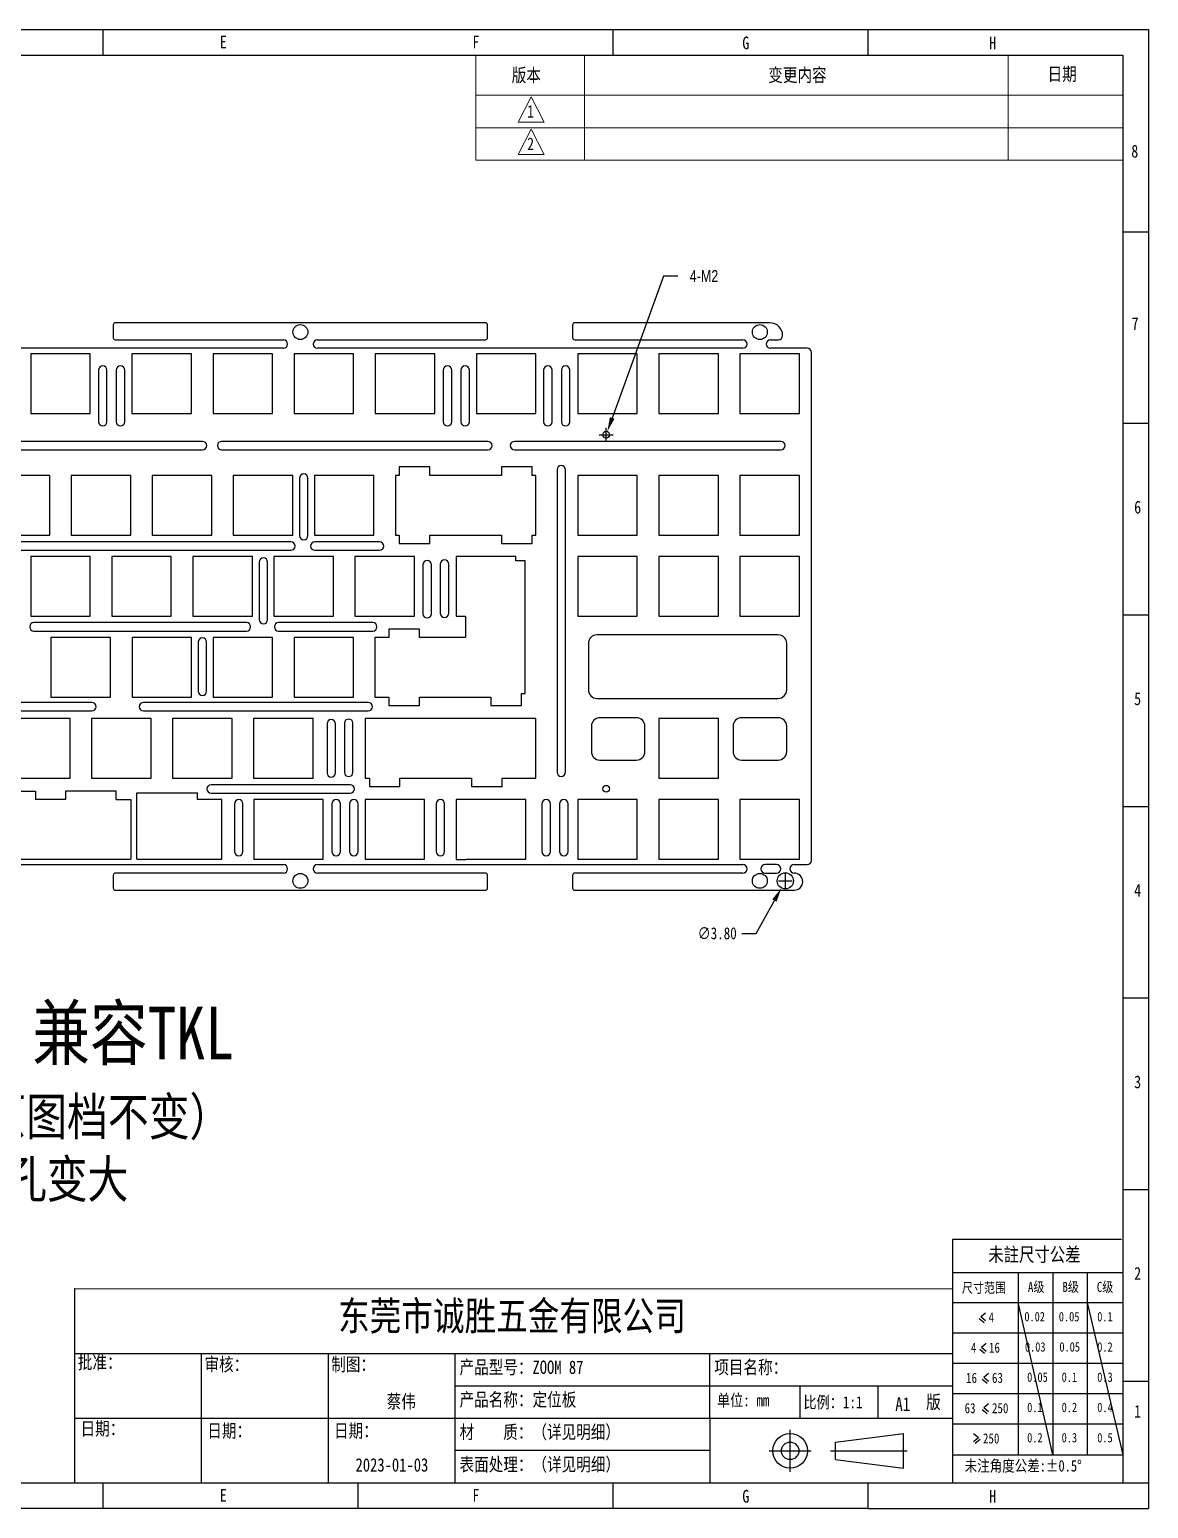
# Model space of a CAD drawing. Header units: millimetres. Extents: x 1340 to 1831, y -845 to -497.
# Drawn here: x 1568.4 to 1831.4, y -845 to -497.4 of the extents above; entities that cross this region are included whole.
import ezdxf

# ---------------------------------------------------------------- set-up
doc = ezdxf.new("R2010")
doc.units = ezdxf.units.MM
doc.header["$LTSCALE"] = 50
doc.header["$MEASUREMENT"] = 0
doc.header["$PDMODE"] = 3
doc.header["$PDSIZE"] = 0.3125
doc.linetypes.add('CENTER', pattern=[0.6, 0.375, -0.075, 0.075, -0.075])
doc.layers.get('0').update_dxf_attribs({"linetype": 'CONTINUOUS'})
doc.layers.get('Defpoints').update_dxf_attribs({"linetype": 'CONTINUOUS'})
for name, color, linetype in [('TK', 7, 'CONTINUOUS'), ('尺寸', 3, 'CONTINUOUS'), ('标注线', 7, 'CONTINUOUS')]:
    doc.layers.add(name, color=color, linetype=linetype)
doc.styles.get("Standard").update_dxf_attribs({"font": '', "width": 0.8})
doc.styles.get('Standard').set_extended_font_data('SimSun')
doc.dimstyles.get("Standard").update_dxf_attribs({"dimscale": 18, "dimtxt": 0.15625, "dimasz": 0.1875, "dimexe": 0.125, "dimexo": 0.0625, "dimgap": 0.09, "dimtad": 0, "dimtih": 1, "dimtoh": 1, "dimzin": 4, "dimdsep": 46, "dimtxsty": 'Standard', "dimblk": '_FILLED', "dimcen": 0.09, "dimazin": 1, "dimtp": 0.01, "dimtm": 0.01, "dimtfac": 1, "dimtofl": 0, "dimtmove": 0, "dimatfit": 3, "dimldrblk": '_FILLED', "dimfxl": 1, "dimtolj": 1, "dimtzin": 4, "dimarcsym": 0})

# ---------------------------------------------------------------- blocks, each defined once
blk = doc.blocks.new('_FILLED')
at = {"color": 0, "linetype": 'ByBlock'}
blk.add_solid([(0, 0), (-1, 0.17), (-1, -0.17)], dxfattribs=at)
blk = doc.blocks.new('*D4')
at = {"color": 0, "lineweight": -2, "transparency": 16777216}
for p, q in [((1717.44, -555.35), (1705.35, -588.72)), ((1720.81, -555.35), (1717.44, -555.35)), ((1702.31, -592.64), (1705.55, -592.64)), ((1703.93, -594.26), (1703.93, -591.02))]:
    blk.add_line(p, q, dxfattribs=at)
at = {"layer": 'Defpoints', "color": 0, "transparency": 16777216}
for p in [(1703.66, -593.39), (1704.2, -591.89)]:
    blk.add_point(p, dxfattribs=at)
at = {"color": 0, "lineweight": -2, "transparency": 16777216, "xscale": 3.375, "yscale": 3.375, "zscale": 3.375, "rotation": 250.086765233217}
blk.add_blockref('_FILLED', (1704.2, -591.89), dxfattribs=at)
at = {"color": 0, "transparency": 16777216, "insert": (1726.93, -555.35), "char_height": 2.8125, "attachment_point": 5}
blk.add_mtext('\\A1;{\\fGulim|b0|i0|c134|p0;4-M2}', dxfattribs=at)
blk = doc.blocks.new('*D26')
at = {"color": 0, "lineweight": -2, "transparency": 16777216}
for p, q in [((1744.43, -697.52), (1747.67, -697.52)), ((1746.05, -699.14), (1746.05, -695.9)), ((1739.18, -709.86), (1743.49, -702.13)), ((1735.81, -709.86), (1739.18, -709.86))]:
    blk.add_line(p, q, dxfattribs=at)
at = {"layer": 'Defpoints', "color": 0, "transparency": 16777216}
for p in [(1746.98, -695.86), (1745.13, -699.18)]:
    blk.add_point(p, dxfattribs=at)
at = {"color": 0, "lineweight": -2, "transparency": 16777216, "xscale": 3.375, "yscale": 3.375, "zscale": 3.375, "rotation": 60.8935250587151}
blk.add_blockref('_FILLED', (1745.13, -699.18), dxfattribs=at)
at = {"color": 0, "transparency": 16777216, "insert": (1730.03, -709.86), "char_height": 2.812, "attachment_point": 5}
blk.add_mtext('\\A1;∅3.80', dxfattribs=at)

msp = doc.modelspace()

# ---------------------------------------------------------------- linework, layer by layer
at = {"color": 0}
for p, q in [((1339.766, -497.412), (1831.396, -497.412)), ((1585.606, -497.412), (1585.606, -503.407)), ((1705.504, -497.412), (1705.504, -503.407)), ((1765.453, -497.412), (1765.453, -503.407)), ((1831.396, -497.412), (1831.396, -845.03)), ((1345.761, -503.407), (1825.401, -503.407)), ((1825.401, -503.407), (1825.401, -839.035)), ((1825.401, -544.922), (1831.396, -544.922)), ((1825.401, -589.947), (1831.396, -589.947)), ((1825.401, -634.977), (1831.396, -634.977)), ((1825.401, -680.006), (1831.396, -680.006)), ((1825.401, -725.035), (1831.396, -725.035)), ((1825.401, -748.669), (1825.401, -800.995)), ((1825.401, -770.064), (1831.396, -770.064)), ((1825.093, -781.779), (1785.38, -781.779)), ((1785.38, -781.779), (1785.38, -795.861)), ((1785.38, -783.292), (1785.38, -839.035)), ((1785.38, -789.549), (1825.401, -789.549)), ((1800.791, -789.549), (1800.791, -832.421)), ((1808.891, -789.549), (1808.891, -832.421)), ((1816.992, -789.549), (1816.992, -832.421)), ((1579.06, -793.367), (1785.38, -793.377)), ((1579.06, -839.035), (1579.06, -793.367)), ((1785.38, -796.662), (1825.401, -796.662)), ((1792.019, -799.955), (1793.131, -799.022)), ((1791.638, -800.409), (1792.75, -801.342)), ((1792.019, -799.955), (1793.131, -800.888)), ((1785.38, -803.774), (1825.401, -803.774)), ((1792.126, -807.118), (1793.238, -806.185)), ((1579.06, -808.58), (1785.38, -808.58)), ((1608.846, -839.035), (1608.846, -808.58)), ((1638.632, -839.035), (1638.632, -808.58)), ((1668.418, -839.035), (1668.418, -808.58)), ((1728.289, -823.795), (1728.289, -808.58)), ((1791.745, -807.572), (1792.857, -808.505)), ((1792.126, -807.118), (1793.238, -808.051)), ((1785.38, -810.887), (1825.401, -810.887)), ((1792.725, -814.181), (1793.836, -813.248)), ((1668.418, -816.187), (1785.38, -816.187)), ((1749.48, -816.187), (1749.48, -823.795)), ((1767.807, -816.334), (1767.807, -823.795)), ((1792.344, -814.635), (1793.455, -815.568)), ((1792.725, -814.181), (1793.836, -815.114)), ((1825.401, -815.094), (1831.396, -815.094)), ((1785.38, -818), (1825.401, -818)), ((1792.725, -821.293), (1793.836, -820.361)), ((1579.06, -823.795), (1785.38, -823.795)), ((1728.289, -823.795), (1728.289, -839.035)), ((1792.344, -821.747), (1793.455, -822.68)), ((1792.725, -821.293), (1793.836, -822.226)), ((1785.38, -825.112), (1825.401, -825.112)), ((1757.838, -829.443), (1773.791, -827.394)), ((1757.838, -833.541), (1757.838, -829.443)), ((1773.791, -835.589), (1773.791, -827.394)), ((1791.426, -828.406), (1790.314, -827.473)), ((1791.426, -828.406), (1790.314, -829.339)), ((1791.807, -828.86), (1790.695, -829.793)), ((1728.289, -831.415), (1668.418, -831.415)), ((1757.838, -833.541), (1773.791, -835.589)), ((1785.38, -832.421), (1825.401, -832.421)), ((1521.769, -839.035), (1785.38, -839.035)), ((1585.606, -839.035), (1585.606, -845.03)), ((1645.555, -839.035), (1645.555, -845.03)), ((1705.504, -839.035), (1705.504, -845.03)), ((1765.453, -839.035), (1765.453, -845.03)), ((1785.38, -839.02), (1825.401, -839.035)), ((1785.38, -839.035), (1831.396, -839.035)), ((1765.453, -845.03), (1525.657, -845.03)), ((1765.453, -845.03), (1831.396, -845.03))]:
    msp.add_line(p, q, dxfattribs=at)
at = {"color": 0, "lineweight": 13}
for p, q in [((1673.264, -512.866), (1673.264, -503.407)), ((1698.875, -512.866), (1698.875, -503.407)), ((1798.401, -512.866), (1798.401, -503.407)), ((1825.351, -512.866), (1673.264, -512.866))]:
    msp.add_line(p, q, dxfattribs=at)
at = {"color": 102, "linetype": 'Continuous'}
for p, q in [((1675.553, -566.338), (1588.553, -566.338)), ((1742.411, -566.338), (1696.553, -566.338)), ((1588.053, -566.838), (1588.053, -569.838)), ((1676.053, -569.838), (1676.053, -566.838)), ((1696.053, -566.838), (1696.053, -569.838)), ((1628.053, -572.338), (1528.053, -572.338)), ((1588.553, -570.338), (1628.053, -570.338)), ((1636.053, -570.338), (1675.553, -570.338)), ((1736.053, -572.338), (1636.053, -572.338)), ((1696.553, -570.338), (1736.053, -570.338)), ((1742.531, -570.338), (1744.411, -570.338)), ((1751.174, -572.338), (1742.531, -572.338)), ((1752.174, -692.703), (1752.174, -573.338)), ((1568.658, -573.643), (1568.658, -587.642)), ((1582.659, -573.643), (1568.658, -573.643)), ((1582.659, -587.642), (1582.659, -573.643)), ((1592.471, -573.643), (1592.471, -587.642)), ((1606.471, -573.643), (1592.471, -573.643)), ((1606.471, -587.642), (1606.471, -573.643)), ((1611.521, -573.643), (1611.521, -587.642)), ((1625.521, -573.643), (1611.521, -573.643)), ((1625.521, -587.642), (1625.521, -573.643)), ((1630.571, -573.643), (1630.571, -587.642)), ((1644.571, -573.643), (1630.571, -573.643)), ((1644.571, -587.642), (1644.571, -573.643)), ((1663.621, -573.643), (1649.62, -573.643)), ((1649.62, -573.643), (1649.62, -587.642)), ((1663.621, -587.642), (1663.621, -573.643)), ((1687.435, -573.643), (1673.436, -573.643)), ((1673.436, -573.643), (1673.436, -587.642)), ((1687.435, -587.642), (1687.435, -573.643)), ((1711.248, -573.643), (1697.248, -573.643)), ((1697.248, -573.643), (1697.248, -587.642)), ((1711.248, -587.642), (1711.248, -573.643)), ((1730.298, -573.643), (1716.298, -573.643)), ((1716.298, -573.643), (1716.298, -587.642)), ((1730.298, -587.642), (1730.298, -573.643)), ((1749.348, -573.643), (1735.348, -573.643)), ((1735.348, -573.643), (1735.348, -587.642)), ((1749.348, -587.642), (1749.348, -573.643)), ((1568.658, -587.642), (1582.659, -587.642)), ((1592.471, -587.642), (1606.471, -587.642)), ((1611.521, -587.642), (1625.521, -587.642)), ((1630.571, -587.642), (1644.571, -587.642)), ((1649.62, -587.642), (1663.621, -587.642)), ((1673.436, -587.642), (1687.435, -587.642)), ((1697.248, -587.642), (1711.248, -587.642)), ((1716.298, -587.642), (1730.298, -587.642)), ((1735.348, -587.642), (1749.348, -587.642)), ((1609.074, -594.208), (1546.487, -594.208)), ((1676.135, -594.208), (1613.548, -594.208)), ((1744.978, -594.208), (1682.392, -594.208)), ((1546.487, -596.208), (1609.074, -596.208)), ((1613.548, -596.208), (1676.135, -596.208)), ((1682.392, -596.208), (1744.978, -596.208)), ((1662.505, -600.218), (1655.305, -600.218)), ((1655.305, -600.218), (1655.305, -602.218)), ((1662.505, -602.218), (1662.505, -600.218)), ((1686.505, -600.218), (1679.305, -600.218)), ((1679.305, -600.218), (1679.305, -602.218)), ((1686.505, -602.218), (1686.505, -600.218)), ((1692.386, -600.867), (1692.386, -671.999)), ((1694.386, -671.999), (1694.386, -600.867)), ((1573.135, -602.218), (1559.136, -602.218)), ((1573.135, -616.217), (1573.135, -602.218)), ((1578.186, -602.218), (1578.186, -616.217)), ((1592.185, -602.218), (1578.186, -602.218)), ((1592.185, -616.217), (1592.185, -602.218)), ((1597.236, -602.218), (1597.236, -616.217)), ((1611.235, -602.218), (1597.236, -602.218)), ((1611.235, -616.217), (1611.235, -602.218)), ((1616.286, -602.218), (1616.286, -616.217)), ((1630.285, -602.218), (1616.286, -602.218)), ((1630.285, -616.217), (1630.285, -602.218)), ((1631.829, -602.85), (1631.829, -616.332)), ((1633.829, -616.332), (1633.829, -602.85)), ((1649.335, -602.218), (1635.336, -602.218)), ((1635.336, -602.218), (1635.336, -616.217)), ((1649.335, -616.217), (1649.335, -602.218)), ((1655.305, -602.218), (1654.385, -602.218)), ((1654.385, -602.218), (1654.385, -616.218)), ((1679.305, -602.218), (1662.505, -602.218)), ((1687.435, -602.218), (1686.505, -602.218)), ((1687.435, -616.218), (1687.435, -602.218)), ((1711.248, -602.218), (1697.248, -602.218)), ((1697.248, -602.218), (1697.248, -616.217)), ((1711.248, -616.217), (1711.248, -602.218)), ((1730.298, -602.218), (1716.298, -602.218)), ((1716.298, -602.218), (1716.298, -616.217)), ((1730.298, -616.217), (1730.298, -602.218)), ((1749.348, -602.218), (1735.348, -602.218)), ((1735.348, -602.218), (1735.348, -616.217)), ((1749.348, -616.217), (1749.348, -602.218)), ((1559.136, -616.217), (1573.135, -616.217)), ((1629.831, -617.82), (1559.217, -617.82)), ((1578.186, -616.217), (1592.185, -616.217)), ((1597.236, -616.217), (1611.235, -616.217)), ((1616.286, -616.217), (1630.285, -616.217)), ((1635.336, -616.217), (1649.335, -616.217)), ((1650.649, -617.82), (1635.444, -617.82)), ((1654.385, -616.218), (1655.305, -616.218)), ((1655.305, -616.218), (1655.305, -618.218)), ((1655.305, -618.218), (1662.505, -618.218)), ((1662.505, -616.217), (1679.305, -616.217)), ((1662.505, -618.218), (1662.505, -616.217)), ((1679.305, -616.217), (1679.305, -618.218)), ((1679.305, -618.218), (1686.505, -618.218)), ((1686.505, -616.218), (1687.435, -616.218)), ((1686.505, -618.218), (1686.505, -616.218)), ((1697.248, -616.217), (1711.248, -616.217)), ((1716.298, -616.217), (1730.298, -616.217)), ((1735.348, -616.217), (1749.348, -616.217)), ((1559.217, -619.82), (1629.831, -619.82)), ((1568.661, -621.268), (1568.661, -635.267)), ((1582.66, -621.268), (1568.661, -621.268)), ((1582.66, -635.267), (1582.66, -621.268)), ((1587.711, -621.268), (1587.711, -635.267)), ((1601.71, -621.268), (1587.711, -621.268)), ((1601.71, -635.267), (1601.71, -621.268)), ((1620.76, -621.268), (1606.761, -621.268)), ((1606.761, -621.268), (1606.761, -635.267)), ((1620.76, -635.267), (1620.76, -621.268)), ((1639.81, -621.268), (1625.811, -621.268)), ((1625.811, -621.268), (1625.811, -635.267)), ((1635.444, -619.82), (1650.649, -619.82)), ((1639.81, -635.267), (1639.81, -621.268)), ((1658.86, -621.268), (1644.861, -621.268)), ((1644.861, -621.268), (1644.861, -635.267)), ((1658.86, -635.267), (1658.86, -621.268)), ((1682.67, -621.267), (1668.67, -621.267)), ((1668.67, -621.267), (1668.67, -635.268)), ((1682.67, -622.297), (1682.67, -621.267)), ((1711.248, -621.268), (1697.248, -621.268)), ((1697.248, -621.268), (1697.248, -635.267)), ((1711.248, -635.267), (1711.248, -621.268)), ((1730.298, -621.268), (1716.298, -621.268)), ((1716.298, -621.268), (1716.298, -635.267)), ((1730.298, -635.267), (1730.298, -621.268)), ((1749.348, -621.268), (1735.348, -621.268)), ((1735.348, -621.268), (1735.348, -635.267)), ((1749.348, -635.267), (1749.348, -621.268)), ((1622.36, -622.605), (1622.36, -636.088)), ((1624.36, -636.088), (1624.36, -622.605)), ((1660.842, -623.194), (1660.842, -634.724)), ((1662.842, -634.724), (1662.842, -623.194)), ((1664.926, -623.056), (1664.926, -634.586)), ((1666.926, -634.586), (1666.926, -623.056)), ((1684.9, -622.297), (1682.67, -622.297)), ((1684.9, -653.497), (1684.9, -622.297)), ((1568.661, -635.267), (1582.66, -635.267)), ((1587.711, -635.267), (1601.71, -635.267)), ((1606.761, -635.267), (1620.76, -635.267)), ((1625.811, -635.267), (1639.81, -635.267)), ((1644.861, -635.267), (1658.86, -635.267)), ((1668.67, -635.268), (1670.9, -635.268)), ((1670.9, -635.268), (1670.9, -640.317)), ((1697.248, -635.267), (1711.248, -635.267)), ((1716.298, -635.267), (1730.298, -635.267)), ((1735.348, -635.267), (1749.348, -635.267)), ((1619.363, -636.803), (1569.417, -636.803)), ((1569.417, -638.803), (1619.363, -638.803)), ((1649.058, -636.803), (1626.943, -636.803)), ((1626.943, -638.803), (1649.058, -638.803)), ((1660.05, -638.317), (1652.85, -638.317)), ((1652.85, -638.317), (1652.85, -640.317)), ((1660.05, -640.317), (1660.05, -638.317)), ((1573.423, -640.318), (1573.423, -654.317)), ((1587.423, -640.318), (1573.423, -640.318)), ((1587.423, -654.317), (1587.423, -640.318)), ((1606.473, -640.318), (1592.473, -640.318)), ((1592.473, -640.318), (1592.473, -654.317)), ((1606.473, -654.317), (1606.473, -640.318)), ((1608.019, -641.421), (1608.019, -652.951)), ((1610.019, -652.951), (1610.019, -641.421)), ((1625.523, -640.318), (1611.523, -640.318)), ((1611.523, -640.318), (1611.523, -654.317)), ((1625.523, -654.317), (1625.523, -640.318)), ((1644.573, -640.318), (1630.573, -640.318)), ((1630.573, -640.318), (1630.573, -654.317)), ((1644.573, -654.317), (1644.573, -640.318)), ((1652.85, -640.317), (1649.54, -640.317)), ((1649.54, -640.317), (1649.54, -654.317)), ((1670.9, -640.317), (1660.05, -640.317)), ((1699.76, -641.69), (1699.76, -652.618)), ((1744.362, -639.69), (1701.76, -639.69)), ((1746.362, -652.618), (1746.362, -641.69)), ((1684.05, -653.497), (1684.9, -653.497)), ((1684.05, -656.318), (1684.05, -653.497)), ((1583.059, -655.569), (1517.606, -655.569)), ((1573.423, -654.317), (1587.423, -654.317)), ((1592.473, -654.317), (1606.473, -654.317)), ((1648.004, -655.569), (1595.139, -655.569)), ((1611.523, -654.317), (1625.523, -654.317)), ((1630.573, -654.317), (1644.573, -654.317)), ((1649.54, -654.317), (1652.85, -654.317)), ((1652.85, -654.317), (1652.85, -656.318)), ((1652.85, -656.318), (1660.05, -656.318)), ((1660.05, -654.317), (1676.85, -654.317)), ((1660.05, -656.318), (1660.05, -654.317)), ((1676.85, -654.317), (1676.85, -656.318)), ((1676.85, -656.318), (1684.05, -656.318)), ((1701.76, -654.618), (1744.362, -654.618)), ((1517.606, -657.569), (1583.059, -657.569)), ((1577.898, -659.368), (1563.898, -659.368)), ((1577.898, -673.367), (1577.898, -659.368)), ((1596.948, -659.368), (1582.948, -659.368)), ((1582.948, -659.368), (1582.948, -673.367)), ((1595.139, -657.569), (1648.004, -657.569)), ((1596.948, -673.367), (1596.948, -659.368)), ((1615.998, -659.368), (1601.998, -659.368)), ((1601.998, -659.368), (1601.998, -673.367)), ((1615.998, -673.367), (1615.998, -659.368)), ((1635.048, -659.368), (1621.048, -659.368)), ((1621.048, -659.368), (1621.048, -673.367)), ((1635.048, -673.367), (1635.048, -659.368)), ((1687.435, -659.368), (1647.285, -659.368)), ((1647.285, -659.368), (1647.285, -673.368)), ((1687.435, -673.368), (1687.435, -659.368)), ((1711.035, -659.18), (1702.451, -659.18)), ((1730.298, -659.368), (1716.298, -659.368)), ((1716.298, -659.368), (1716.298, -673.367)), ((1730.298, -673.367), (1730.298, -659.368)), ((1744.361, -659.18), (1735.777, -659.18)), ((1638.317, -660.614), (1638.317, -672.145)), ((1640.317, -672.145), (1640.317, -660.614)), ((1642.401, -660.476), (1642.401, -672.006)), ((1644.401, -672.006), (1644.401, -660.476)), ((1700.451, -661.18), (1700.451, -667.132)), ((1713.035, -667.132), (1713.035, -661.18)), ((1733.777, -661.18), (1733.777, -667.132)), ((1746.361, -667.132), (1746.361, -661.18)), ((1702.451, -669.132), (1711.035, -669.132)), ((1735.777, -669.132), (1744.361, -669.132)), ((1563.898, -673.367), (1577.898, -673.367)), ((1582.948, -673.367), (1596.948, -673.367)), ((1601.998, -673.367), (1615.998, -673.367)), ((1621.048, -673.367), (1635.048, -673.367)), ((1647.285, -673.368), (1648.265, -673.368)), ((1648.265, -673.368), (1648.265, -675.368)), ((1655.465, -673.367), (1672.265, -673.367)), ((1655.465, -675.368), (1655.465, -673.367)), ((1672.265, -673.367), (1672.265, -675.368)), ((1679.465, -673.368), (1687.435, -673.368)), ((1679.465, -675.368), (1679.465, -673.368)), ((1716.298, -673.367), (1730.298, -673.367)), ((1588.781, -676.417), (1576.821, -676.417)), ((1576.821, -676.417), (1576.821, -678.417)), ((1588.781, -678.418), (1588.781, -676.417)), ((1593.617, -676.831), (1607.86, -676.831)), ((1593.617, -692.417), (1593.617, -676.831)), ((1643.745, -674.904), (1611.091, -674.904)), ((1611.091, -676.904), (1643.745, -676.904)), ((1648.265, -675.368), (1655.465, -675.368)), ((1672.265, -675.368), (1679.465, -675.368)), ((1576.821, -678.417), (1569.761, -678.417)), ((1613.616, -678.418), (1607.86, -678.418)), ((1613.616, -692.417), (1613.616, -678.418)), ((1637.429, -678.418), (1621.139, -678.418)), ((1621.139, -678.418), (1621.139, -692.417)), ((1637.429, -692.417), (1637.429, -678.418)), ((1661.241, -678.418), (1647.242, -678.418)), ((1647.242, -678.418), (1647.242, -692.417)), ((1661.241, -692.417), (1661.241, -678.418)), ((1685.054, -678.418), (1668.664, -678.418)), ((1668.664, -678.418), (1668.664, -692.462)), ((1685.054, -692.417), (1685.054, -678.418)), ((1711.248, -678.418), (1697.248, -678.418)), ((1697.248, -678.418), (1697.248, -692.417)), ((1711.248, -692.417), (1711.248, -678.418)), ((1730.298, -678.418), (1716.298, -678.418)), ((1716.298, -678.418), (1716.298, -692.417)), ((1730.298, -692.417), (1730.298, -678.418)), ((1749.348, -678.418), (1735.348, -678.418)), ((1735.348, -678.418), (1735.348, -692.417)), ((1749.348, -692.417), (1749.348, -678.418)), ((1523.421, -692.417), (1592.185, -692.417)), ((1528.053, -693.703), (1628.053, -693.703)), ((1593.617, -692.417), (1613.616, -692.417)), ((1621.139, -692.417), (1637.429, -692.417)), ((1636.053, -693.703), (1736.053, -693.703)), ((1647.242, -692.417), (1661.241, -692.417)), ((1668.664, -692.462), (1671.053, -692.462)), ((1671.053, -692.417), (1685.054, -692.417)), ((1671.053, -692.462), (1671.053, -692.417)), ((1697.248, -692.417), (1711.248, -692.417)), ((1716.298, -692.417), (1730.298, -692.417)), ((1735.348, -692.417), (1749.348, -692.417)), ((1743.968, -693.703), (1741.272, -693.703)), ((1748.137, -693.703), (1751.174, -693.703)), ((1588.053, -696.203), (1588.053, -699.203)), ((1628.053, -695.703), (1588.553, -695.703)), ((1675.553, -695.703), (1636.053, -695.703)), ((1676.053, -699.203), (1676.053, -696.203)), ((1696.053, -696.203), (1696.053, -699.203)), ((1736.053, -695.703), (1696.553, -695.703)), ((1741.272, -695.703), (1743.968, -695.703)), ((1588.553, -699.703), (1675.553, -699.703)), ((1696.553, -699.703), (1748.137, -699.703))]:
    msp.add_line(p, q, dxfattribs=at)
for p, q in [((1562.509, -676.418), (1569.761, -676.418)), ((1569.761, -676.418), (1569.761, -678.417)), ((1607.86, -678.418), (1607.86, -676.831)), ((1588.781, -678.418), (1592.185, -678.418)), ((1592.185, -678.418), (1592.185, -692.417)), ((1808.891, -832.421), (1800.791, -796.662)), ((1816.992, -796.662), (1825.401, -832.421))]:
    msp.add_line(p, q)
at = {"linetype": 'Continuous', "lineweight": 25}
for p, q in [((1637.429, -692.417), (1637.429, -678.418)), ((1647.242, -678.418), (1647.242, -692.417))]:
    msp.add_line(p, q, dxfattribs=at)
at = {"color": 0, "linetype": 'CENTER', "ltscale": 3}
for p, q in [((1747.175, -836.417), (1747.175, -826.567)), ((1742.25, -831.492), (1752.101, -831.492)), ((1756.696, -831.492), (1774.656, -831.492))]:
    msp.add_line(p, q, dxfattribs=at)
for centre, radius in [((1632.053, -568.52), 1.75), ((1740.053, -568.52), 1.75), ((1703.929, -592.642), 0.8), ((1703.929, -675.868), 0.8), ((1632.053, -697.52), 1.75), ((1740.053, -697.52), 1.75), ((1746.053, -697.52), 1.9)]:
    msp.add_circle(centre, radius)
at = {"color": 0}
for radius in [4.098, 2.049]:
    msp.add_circle((1747.175, -831.492), radius, dxfattribs=at)
at = {"color": 102, "linetype": 'Continuous'}
for centre, radius, start, end in [((1588.553, -566.838), 0.5, 90, 180), ((1675.553, -566.838), 0.5, 0, 90), ((1696.553, -566.838), 0.5, 90, 180), ((1742.411, -569.338), 3, 0, 90), ((1588.553, -569.838), 0.5, 180, 270), ((1675.553, -569.838), 0.5, 270, 0), ((1696.553, -569.838), 0.5, 180, 270), ((1744.411, -569.338), 1, 270, 0), ((1628.053, -571.338), 1, 270, 90), ((1636.053, -571.338), 1, 90, 270), ((1736.053, -571.338), 1, 270, 90), ((1742.531, -571.338), 1, 90, 270), ((1751.174, -573.338), 1, 0, 90), ((1609.074, -595.208), 1, 270, 90), ((1613.548, -595.208), 1, 90, 270), ((1676.135, -595.208), 1, 270, 90), ((1682.392, -595.208), 1, 90, 270), ((1744.978, -595.208), 1, 270, 90), ((1693.386, -600.867), 1, 0, 180), ((1632.829, -602.85), 1, 0, 180), ((1629.831, -618.82), 1, 270, 90), ((1632.829, -616.332), 1, 180, 0), ((1635.444, -618.82), 1, 90, 270), ((1650.649, -618.82), 1, 270, 90), ((1623.36, -622.605), 1, 0, 180), ((1661.842, -623.194), 1, 0, 180), ((1665.926, -623.056), 1, 0, 180), ((1623.36, -636.088), 1, 180, 0), ((1661.842, -634.724), 1, 180, 0), ((1665.926, -634.586), 1, 180, 0), ((1569.417, -637.803), 1, 90, 270), ((1619.363, -637.803), 1, 270, 90), ((1626.943, -637.803), 1, 90, 270), ((1649.058, -637.803), 1, 270, 90), ((1609.019, -641.421), 1, 0, 180), ((1701.76, -641.69), 2, 90, 180), ((1744.362, -641.69), 2, 0, 90), ((1609.019, -652.951), 1, 180, 0), ((1701.76, -652.618), 2, 180, 270), ((1744.362, -652.618), 2, 270, 0), ((1583.059, -656.569), 1, 270, 90), ((1595.139, -656.569), 1, 90, 270), ((1648.004, -656.569), 1, 270, 90), ((1639.317, -660.614), 1, 0, 180), ((1643.401, -660.476), 1, 0, 180), ((1702.451, -661.18), 2, 90, 180), ((1711.035, -661.18), 2, 0, 90), ((1735.777, -661.18), 2, 90, 180), ((1744.361, -661.18), 2, 0, 90), ((1702.451, -667.132), 2, 180, 270), ((1711.035, -667.132), 2, 270, 0), ((1735.777, -667.132), 2, 180, 270), ((1744.361, -667.132), 2, 270, 0), ((1639.317, -672.145), 1, 180, 0), ((1643.401, -672.006), 1, 180, 0), ((1693.386, -671.999), 1, 180, 0), ((1611.091, -675.904), 1, 90, 270), ((1643.745, -675.904), 1, 270, 90), ((1628.053, -694.703), 1, 270, 90), ((1636.053, -694.703), 1, 90, 270), ((1736.053, -694.703), 1, 270, 90), ((1741.272, -694.703), 1, 90, 270), ((1743.968, -694.703), 1, 270, 90), ((1748.137, -694.703), 1, 90, 270), ((1751.174, -692.703), 1, 270, 360), ((1588.553, -696.203), 0.5, 90, 180), ((1675.553, -696.203), 0.5, 0, 90), ((1696.553, -696.203), 0.5, 90, 180), ((1748.137, -697.703), 2, 270, 90), ((1588.553, -699.203), 0.5, 180, 270), ((1675.553, -699.203), 0.5, 270, 0), ((1696.553, -699.203), 0.5, 180, 270)]:
    msp.add_arc(centre, radius, start, end, dxfattribs=at)
at = {"layer": 'TK', "color": 0, "lineweight": 13}
for p, q in [((1673.264, -528.081), (1673.264, -512.866)), ((1698.875, -528.081), (1698.875, -512.866)), ((1798.401, -528.081), (1798.401, -512.866)), ((1825.351, -520.474), (1673.264, -520.474)), ((1825.351, -528.081), (1673.264, -528.081))]:
    msp.add_line(p, q, dxfattribs=at)
at = {"layer": 'TK', "color": 0, "lineweight": 13, "flags": 128}
for points in [[(1686.283, -513.198), (1689.356, -519.146), (1683.209, -519.146)], [(1686.283, -520.827), (1689.356, -526.775), (1683.209, -526.775)]]:
    msp.add_lwpolyline(points, close=True, dxfattribs=at)
at = {"layer": '标注线', "linetype": 'Continuous', "lineweight": 25}
for p, q in [((1584.59, -577.488), (1584.59, -589.59)), ((1586.59, -589.59), (1586.59, -577.488)), ((1588.773, -577.488), (1588.773, -589.59)), ((1590.773, -589.59), (1590.773, -577.488)), ((1665.623, -577.488), (1665.623, -589.59)), ((1667.623, -589.59), (1667.623, -577.488)), ((1669.805, -577.488), (1669.805, -589.59)), ((1671.805, -589.59), (1671.805, -577.488)), ((1689.214, -577.488), (1689.214, -589.59)), ((1691.214, -589.59), (1691.214, -577.488)), ((1693.396, -577.488), (1693.396, -589.59)), ((1695.396, -589.59), (1695.396, -577.488)), ((1616.556, -679.412), (1616.556, -690.625)), ((1618.556, -690.625), (1618.556, -679.412)), ((1639.471, -679.412), (1639.471, -690.625)), ((1641.471, -690.625), (1641.471, -679.412)), ((1643.622, -679.412), (1643.622, -690.625)), ((1645.622, -690.625), (1645.622, -679.412)), ((1663.959, -679.412), (1663.959, -690.625)), ((1665.959, -690.625), (1665.959, -679.412)), ((1688.817, -679.412), (1688.817, -690.625)), ((1690.817, -690.625), (1690.817, -679.412)), ((1692.968, -679.412), (1692.968, -690.625)), ((1694.968, -690.625), (1694.968, -679.412))]:
    msp.add_line(p, q, dxfattribs=at)
for centre, start, end in [((1585.59, -577.488), 0, 180), ((1589.773, -577.488), 0, 180), ((1666.623, -577.488), 0, 180), ((1670.805, -577.488), 0, 180), ((1690.214, -577.488), 0, 180), ((1694.396, -577.488), 0, 180), ((1585.59, -589.59), 180, 0), ((1589.773, -589.59), 180, 0), ((1666.623, -589.59), 180, 0), ((1670.805, -589.59), 180, 0), ((1690.214, -589.59), 180, 0), ((1694.396, -589.59), 180, 0), ((1617.556, -679.412), 0, 180), ((1640.471, -679.412), 0, 180), ((1644.622, -679.412), 0, 180), ((1664.959, -679.412), 0, 180), ((1689.817, -679.412), 0, 180), ((1693.968, -679.412), 0, 180), ((1617.556, -690.625), 180, 0), ((1640.471, -690.625), 180, 0), ((1644.622, -690.625), 180, 0), ((1664.959, -690.625), 180, 0), ((1689.817, -690.625), 180, 0), ((1693.968, -690.625), 180, 0)]:
    msp.add_arc(centre, 1, start, end, dxfattribs=at)

# ---------------------------------------------------------------- texts
at = {"color": 0, "width": 0.8}
for s, height, p in [('E', 2.997, (1613.109, -501.858)), ('F', 2.997, (1672.503, -501.805)), ('G ', 2.9974, (1735.946, -502.047)), ('H', 2.997, (1793.99, -502.077)), ('8', 2.997, (1827.371, -527.496)), ('7', 2.997, (1827.461, -568.003)), ('6', 2.997, (1828.046, -611.173)), ('5', 2.997, (1828.046, -656.202)), ('4', 2.997, (1828.046, -701.231)), ('3', 2.997, (1828.046, -746.261)), ('2', 2.997, (1828.046, -791.29)), ('1 ', 2.9974, (1828.046, -823.709)), ('E', 2.997, (1613.109, -843.48)), ('F', 2.997, (1672.503, -843.428)), ('G ', 2.9974, (1735.946, -843.67)), ('H', 2.997, (1793.99, -843.699))]:
    msp.add_text(s, height=height, dxfattribs=at).set_placement(p)
at = {"width": 0.8}
msp.add_text('zoom87 带门牙 兼容TKL', height=12.42757, dxfattribs=at).set_placement((1474.243, -739.48))
at = {"color": 0, "lineweight": 13, "char_height": 3.1433, "width": 32.42945, "attachment_point": 1}
for s, insert in [('版本', (1681.725, -506.546)), ('变更内容', (1742.034, -506.519)), ('日期', (1807.692, -506.282))]:
    msp.add_mtext(s, dxfattribs=dict(at, insert=insert))
at = {"insert": (1476.394, -748.538), "char_height": 8.8, "attachment_point": 1}
msp.add_mtext('87定位板 （定位孔原图档不变）\\P螺丝过孔变大，定位孔变大', dxfattribs=at)
at = {"color": 0, "attachment_point": 1}
for s, insert, char_height, width in [('未註尺寸公差', (1793.758, -783.689), 3.3106, 117.95877), ('尺寸范围{\\fTxt|b0|i0|c134|p2;}', (1787.557, -791.962), 2.37092, 117.95877), ('{\\fSimSun|b0|i0|c134|p2;A级}', (1803.068, -791.769), 2.37092, 117.95878), ('{\\fSimSun|b0|i0|c0|p2;B\\fSimSun|b0|i0|c134|p2;级}', (1811.168, -791.769), 2.37092, 117.95878), ('{\\fSimSun|b0|i0|c134|p2;C级}', (1819.269, -791.769), 2.37092, 117.95878), ('4', (1793.823, -798.935), 2.371, 117.95877), ('0.02', (1802.236, -798.837), 2.2227, 117.95877), ('0.05', (1810.337, -798.837), 2.2227, 117.95877), ('0.1', (1819.364, -798.837), 2.2227, 117.95877), ('4', (1789.678, -806.047), 2.371, 117.95877), ('16', (1793.911, -806.047), 2.3709, 117.95877), ('0.03', (1802.368, -805.949), 2.2227, 117.95877), ('0.05', (1810.468, -805.949), 2.2227, 117.95877), ('0.2', (1819.364, -805.949), 2.2227, 117.95877), ('{\\fSimSun|b0|i0|c134|p2;批准：}', (1579.729, -809.085), 3.14326, 58.90916), ('{\\fSimSun|b0|i0|c134|p2;审核：}', (1609.515, -809.59), 3.14326, 58.90916), ('{\\fSimSun|b0|i0|c134|p2;制图：}', (1639.301, -809.59), 3.14326, 58.90916), ('产品型号：ZOOM 87', (1669.466, -810.271), 3.14326, 58.90916), ('{\\fSimSun|b0|i0|c134|p2;项目名称：}', (1729.338, -810.271), 3.14326, 58.90916), ('16', (1788.531, -813.16), 2.3709, 117.95877), ('63', (1794.616, -813.16), 2.3709, 117.95877), ('0.05', (1802.898, -813.062), 2.2227, 117.95877), ('0.1', (1810.999, -813.062), 2.2227, 117.95877), ('0.3', (1819.364, -813.062), 2.2227, 117.95877), ('{\\fSimSun|b0|i0|c134|p2;蔡伟}', (1652.345, -818.31), 3.14326, 58.90916), ('产品名称：定位板', (1669.466, -817.879), 3.1433, 58.90916), ('{\\fSimSun|b0|i0|c134|p2;单位\\fSimSun|b0|i0|c134|p54;: mm }', (1729.978, -818.174), 2.82893, 53.01824), ('{\\fSimSun|b0|i0|c134|p2;比例：1:1}', (1750.308, -818.653), 2.82893, 53.01824), ('\\fￋￎￌﾣﾤ|b0|i0|c134|p2;版', (1779.151, -818.433), 3.14326, 58.90916), ('63', (1788.179, -820.273), 2.3709, 117.95877), ('250', (1794.616, -820.273), 2.3709, 117.95877), ('0.1', (1802.898, -820.175), 2.2227, 117.95877), ('0.2', (1810.999, -820.175), 2.2227, 117.95877), ('0.4', (1819.364, -820.175), 2.2227, 117.95877), ('{\\fSimSun|b0|i0|c134|p2;日期：}', (1580.378, -824.686), 3.14326, 58.90916), ('{\\fSimSun|b0|i0|c134|p2;日期：}', (1610.165, -825.191), 3.14326, 58.90916), ('{\\fSimSun|b0|i0|c134|p2;日期：}', (1639.951, -825.191), 3.14326, 58.90916), ('{\\fSimSun|b0|i0|c134|p2;材    质：（详见明细）}', (1669.466, -825.499), 3.14326, 58.90916), ('0.2', (1802.898, -827.288), 2.2227, 117.95877), ('0.3', (1810.999, -827.288), 2.2227, 117.95877), ('0.5', (1819.364, -827.288), 2.2227, 117.95877), ('250', (1792.498, -827.386), 2.3709, 117.95877), ('2023-01-03', (1645.013, -833.233), 3.1433, 58.90916), ('{\\fSimSun|b0|i0|c134|p2;表面处理：（详见明细）}', (1669.466, -833.107), 3.14326, 58.90916), ('{\\fSimSun|b0|i0|c134|p2;未注角度公差:\\fSimSun|b0|i0|c0|p2;%%P0.5%%D}', (1788.204, -833.666), 2.69422, 107.23524)]:
    msp.add_mtext(s, dxfattribs=dict(at, insert=insert, char_height=char_height, width=width))
at = {"layer": 'TK', "color": 0, "lineweight": 13, "width": 0.8}
for s, p in [('1', (1685.364, -518.117)), ('2', (1685.364, -525.746))]:
    msp.add_text(s, height=2.958, dxfattribs=at).set_placement(p)
at = {"layer": 'TK', "color": 0, "lineweight": 13, "insert": (1771.89, -818.881), "char_height": 3.23663, "width": 11.74896, "attachment_point": 1}
msp.add_mtext('{\\fSimSun|b0|i0|c0|p2;A\\fSimSun|b0|i0|c134|p2;1}', dxfattribs=at)
at = {"layer": '尺寸', "color": 0, "ltscale": 0.18, "insert": (1640.916, -796.377), "char_height": 6.80895, "width": 155.26239, "attachment_point": 1}
msp.add_mtext('{\\fSimHei|b0|i0|c134|p49;东莞市诚胜五金有限公司}', dxfattribs=at)

# ---------------------------------------------------------------- dimensions: what is measured, and where the dimension line sits
dim = msp.add_diameter_dim_2p(p1=(1703.656, -593.394), p2=(1704.201, -591.89), text='{\\fGulim|b0|i0|c134|p0;4-M2}', dimstyle='Standard')
dim.commit()
dim.dimension.update_dxf_attribs({"geometry": '*D4', "text_midpoint": (1726.931, -555.355), "dimtype": 163})
dim = msp.add_diameter_dim_2p(p1=(1746.977, -695.86), p2=(1745.128, -699.181), dimstyle='Standard')
dim.commit()
dim.dimension.update_dxf_attribs({"geometry": '*D26', "text_midpoint": (1730.032, -709.862), "dimtype": 163})

doc.saveas('drawing.dxf')
